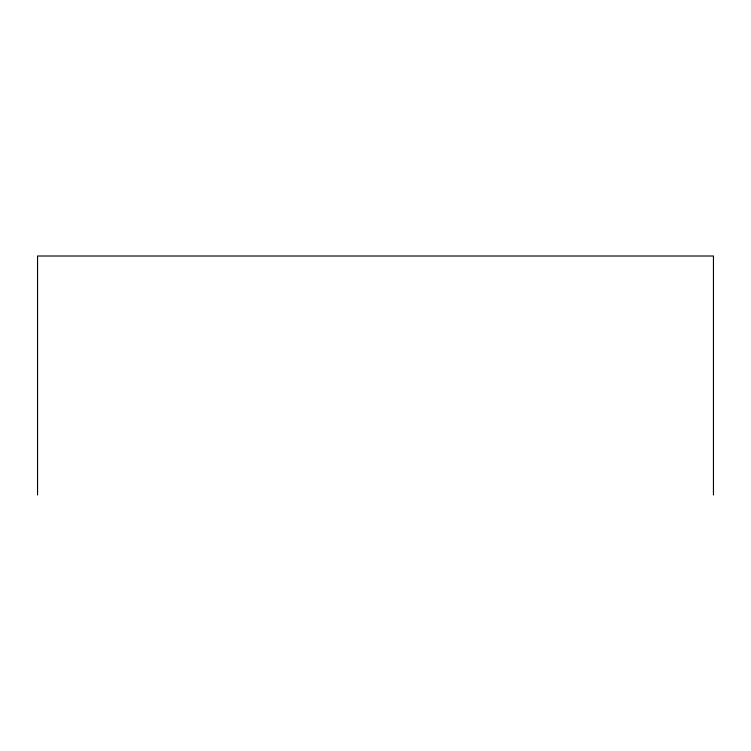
<?xml version="1.0" encoding="UTF-8"?>
<svg xmlns="http://www.w3.org/2000/svg" width="751" height="751" viewBox="0 0 751 751"><rect width="100%" height="100%" fill="white"/><g stroke="black" fill="none" stroke-linecap="round" stroke-linejoin="round"><path stroke-width="1.13" d="M713.45 494.993L713.45 256.007L37.55 256.007L37.55 494.993"/></g></svg>
